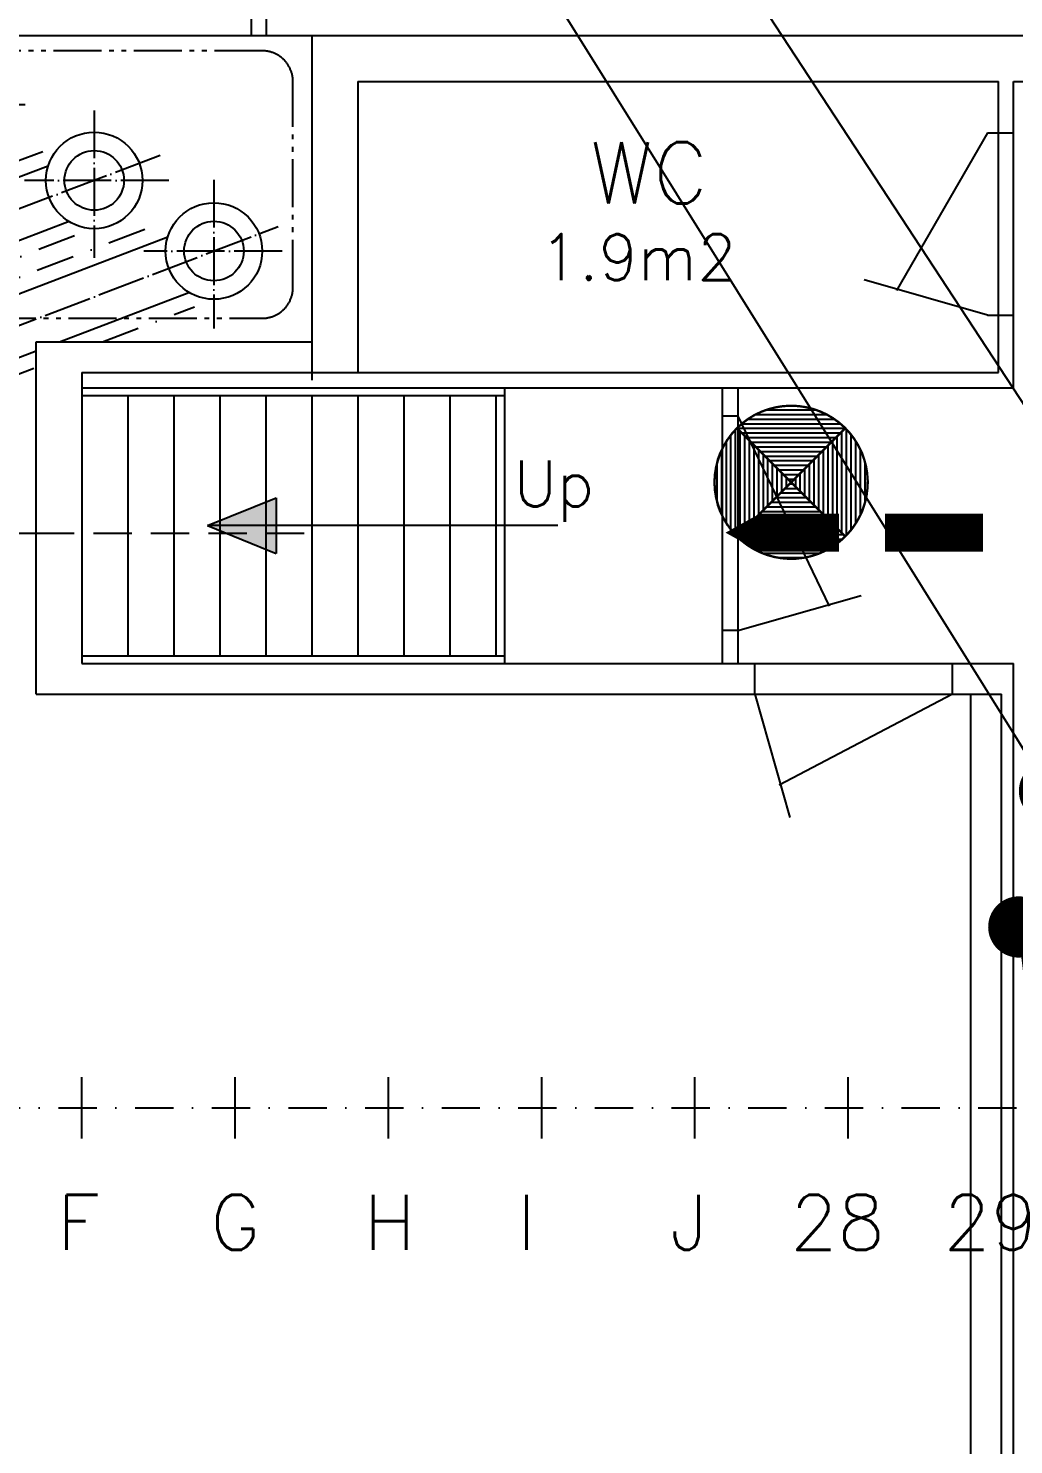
# Model space of a CAD drawing. Header units: millimetres. Extents: x 1084702 to 1166801, y 36632 to 124519.
# Drawn here: x 1108718 to 1111933, y 77457 to 82080 of the extents above; entities that cross this region are included whole.
import ezdxf

# ---------------------------------------------------------------- set-up
doc = ezdxf.new("R2010")
doc.units = ezdxf.units.MM
doc.header["$LTSCALE"] = 250
for name, pattern in [('CENTER', [3, 2.5, -0.25, 0, -0.25]), ('DASHDOT', [1, 0.5, -0.25, 0, -0.25]), ('DASHED', [0.75, 0.5, -0.25]), ('DIVIDE2', [0.625, 0.25, -0.125, 0, -0.125, 0, -0.125]), ('PHANTOM', [2.1, 1.25, -0.2, 0.125, -0.2, 0.125, -0.2]), ('SNT-025', [0.74, 0.4, -0.17, 0, -0.17])]:
    doc.linetypes.add(name, pattern=pattern)
doc.layers.get('0').update_dxf_attribs({"color": 255})
for name, color, linetype in [('%posline', 240, 'Continuous'), ('%symbol', 1, 'Continuous'), ('SAFECO2', 50, 'Continuous'), ('SAFECO3', 80, 'Continuous'), ('SAFECO7', 255, 'Continuous')]:
    doc.layers.add(name, color=color, linetype=linetype)
doc.styles.add('18', font='romans', dxfattribs={"height": 180})
doc.styles.add('ROMANS', font='ROMANS.shx', dxfattribs={"height": 100})
doc.dimstyles.new('dott', dxfattribs={"dimscale": 100, "dimtxt": 150, "dimasz": 0.01, "dimexe": 0.5, "dimexo": 1, "dimgap": 1, "dimtad": 1, "dimdsep": 46, "dimtxsty": 'ROMANS', "dimcen": 1.5, "dimclrd": 1, "dimclre": 1, "dimclrt": 2, "dimazin": 2, "dimtfac": 1, "dimtmove": 2, "dimatfit": 3, "dimldrblk": 'DOT', "dimfxl": 1, "dimtvp": 100, "dimtolj": 1, "dimarcsym": 0})
pattern_1 = [(90, (-22923.392, -82019.804), (-18.095804, 1e-15), [])]

# ---------------------------------------------------------------- blocks, each defined once
blk = doc.blocks.new('A$C64097268')
at = {"color": 210}
for p, q in [((16500, -100), (16500, 100)), ((17000, -100), (17000, 100)), ((17500, -100), (17500, 100)), ((18000, -100), (18000, 100)), ((18500, -100), (18500, 100))]:
    blk.add_line(p, q, dxfattribs=at)
for p, q in [((19000, -100), (19000, 100)), ((19500, -100), (19500, 100))]:
    blk.add_line(p, q)
at = {"linetype": 'DASHDOT'}
blk.add_line((-2084.2, 0), (35128.7, 0), dxfattribs=at)
at = {"color": 210, "style": '18'}
for s, p in [('F', (16419.2, -464.2)), ('G', (16919.2, -464.2)), ('H', (17419.2, -464.2)), ('I', (17919.2, -464.2)), ('J', (18419.2, -464.2))]:
    blk.add_text(s, height=180, dxfattribs=at).set_placement(p)
at = {"style": '18'}
for s, p in [('28', (18810.9, -464.2)), ('29', (19310.9, -464.2))]:
    blk.add_text(s, height=180, dxfattribs=at).set_placement(p)
blk = doc.blocks.new('S.4.22B_SYMB')
at = {"layer": 'SAFECO2'}
h = blk.add_hatch(dxfattribs=at)
h.set_pattern_fill('_USER', color=256, scale=18.095804, style=0, pattern_type=0)
h.set_pattern_definition([(0, (-22923.392, -82019.804), (0, 18.095804), [])])
h.paths.add_polyline_path([(212, 212, 0.414214), (-212, 212), (0, 0)])
h.paths.add_polyline_path([(212, -212), (0, 0), (-212, -212, 0.414214)])
at = {"layer": 'SAFECO7'}
h = blk.add_hatch(dxfattribs=at)
h.set_pattern_fill('_USER', color=256, scale=18.095804, angle=90, style=0, pattern_type=0)
h.set_pattern_definition(pattern_1)
edge = h.paths.add_edge_path()
edge.add_line((0, 0), (-212, 212))
edge.add_arc((0, 0), 299.9, 135, 225)
edge.add_line((-212, -212), (0, 0))
h = blk.add_hatch(dxfattribs=at)
h.set_pattern_fill('_USER', color=256, scale=18.095804, angle=90, style=0, pattern_type=0)
h.set_pattern_definition(pattern_1)
edge = h.paths.add_edge_path()
edge.add_line((0, 0), (212, -212))
edge.add_arc((0, 0), 299.9, 315, 405)
edge.add_line((212, 212), (0, 0))
for p, q in [((0, 0), (-212, 212)), ((-299.9, 0), (-299.9, 0)), ((0, 0), (-212, -212))]:
    blk.add_line(p, q, dxfattribs=at)
at = {"layer": 'SAFECO7', "const_width": 9.05}
blk.add_lwpolyline([(-299.9, 0, 2.414243), (0, 299.9, 0.414213)], format="xyb", close=True, dxfattribs=at)
for points in [[(212, 212), (0, 0), (-212, -212)], [(212, -212), (0, 0), (-212, 212)]]:
    blk.add_lwpolyline(points, dxfattribs=at)
at = {"layer": 'SAFECO7'}
blk.add_circle((0, 0), 299.9, dxfattribs=at)
for start, end in [(135, 225), (315, 45)]:
    blk.add_arc((0, 0), 299.9, start, end, dxfattribs=at)
blk = doc.blocks.new('A.3.2_SYMB')
at = {"layer": 'SAFECO3'}
blk.add_lwpolyline([(0, 0, 0, 360, 0), (-324, 0, 150, 150, 0), (-444, 0, 150, 150, 0)], format="xyseb", dxfattribs=at)
at = {"layer": 'SAFECO3', "const_width": 150}
blk.add_lwpolyline([(-624, 0), (-1008, 0)], dxfattribs=at)
blk = doc.blocks.new('_Dot')
at = {"color": 0, "linetype": 'ByBlock', "lineweight": -2}
blk.add_line((-0.5, 0), (-1, 0), dxfattribs=at)
at = {"color": 0, "linetype": 'ByBlock', "const_width": 0.5}
blk.add_lwpolyline([(-0.25, 0, 1), (0.25, 0, 1)], format="xyb", close=True, dxfattribs=at)
blk = doc.blocks.new('casing')
at = {"linetype": 'CENTER', "ltscale": 0.25}
for p, q in [((563.3, -426.2), (563.3, 215)), ((563.3, -482.2), (563.3, 160.7)), ((1059.9, 137.9), (1059.9, -290.7)), ((212.9, -76.4), (934, -76.4)), ((771.5, -76.4), (384.6, -76.4)), ((1252.9, -76.4), (830.3, -76.4)), ((1477.7, -94.6), (1477.7, -575.9)), ((1692.8, -241.6), (-449.8, -1053)), ((1720.8, -323.1), (1250.7, -323.1)), ((1868.3, -320.8), (1868.3, -806.4)), ((-142.6, -1284.9), (-142.6, -493.3)), ((616.8, -1031.9), (2077.7, -473.5)), ((2090.9, -553.6), (1640, -553.6)), ((1124.7, -1179.5), (565, -619.8)), ((629.7, -1180), (1139.5, -670.2)), ((-232.4, -698), (-52.8, -1172.3)), ((-142.6, -1340.9), (-142.6, -698)), ((1164.4, -1219.2), (709.8, -764.6)), ((1024.7, -785), (751.1, -1058.6)), ((-493.1, -935.1), (228, -935.1))]:
    blk.add_line(p, q, dxfattribs=at)
at = {"linetype": 'Continuous'}
for p, q in [((779.4, 100), (787.8, 100)), ((563.3, 20.7), (935.7, 20.7)), ((563.3, -173.8), (935.8, -173.8)), ((1327.3, -276.3), (-191.2, -851.4)), ((1396, -457.7), (-107.8, -1027.2)), ((-167.4, -568.4), (-167.4, -503.9)), ((-167.4, -503.9), (-142.6, -503.9)), ((-117.9, -503.9), (-142.6, -503.9)), ((-117.9, -568.4), (-117.9, -503.9))]:
    blk.add_line(p, q, dxfattribs=at)
at = {"linetype": 'DASHDOT'}
for p, q in [((563.3, 70.7), (935.7, 70.7)), ((1309.6, -229.5), (-208.9, -804.6)), ((563.3, -223.8), (935.8, -223.8)), ((824.9, -794.8), (1699.7, -460.4)), ((1413.8, -504.5), (-90, -1074)), ((1504.7, -850), (1804.8, -735.4)), ((930, -1069.7), (1287.8, -933))]:
    blk.add_line(p, q, dxfattribs=at)
for p, q in [((842.8, -841.5), (1717.6, -507.2)), ((1230.6, -553.6), (1151.4, -553.6)), ((1364.7, -850), (1787, -688.6)), ((912.1, -1023), (1287.8, -879.4))]:
    blk.add_line(p, q)
for centre, radius in [((1059.9, -76.4), 150), ((1477.7, -323.1), 157.5), ((1868.3, -553.6), 157.5)]:
    blk.add_circle(centre, radius)
at = {"linetype": 'Continuous'}
for centre in [(1059.9, -76.4), (1477.7, -323.1), (1868.3, -553.6)]:
    blk.add_circle(centre, 97.2, dxfattribs=at)
at = {"linetype": 'CENTER', "ltscale": 0.25}
for centre in [(-142.6, -935.1), (877.5, -932.3)]:
    blk.add_circle(centre, 329, dxfattribs=at)
for centre, radius, start, end in [((563.3, -76.4), 329, 147.5701, 32.4299), ((-142.6, -656.1), 141.2, 7.6353, 172.3647)]:
    blk.add_arc(centre, radius, start, end, dxfattribs=at)
at = {"linetype": 'Continuous'}
for centre, radius, start, end in [((563.3, -76.4), 279, 140.7746, 339.5769), ((563.3, -76.4), 279, 20.3777, 39.2254), ((563.3, -76.4), 142.5, 42.9809, 316.9053), ((563.3, -76.4), 97.1, 90, 270), ((-142.6, -656.1), 91.2, 350.5951, 189.4049), ((-142.6, -935.1), 279, 40.7621, 0.0716), ((877.5, -932.3), 279, 38.4713, 97.8312), ((877.5, -932.3), 279, 123.3634, 0.5391), ((-142.6, -935.1), 142.5, 62.8307, 337.0229), ((877.5, -932.3), 142.5, 63.8977, 337.9359), ((-142.6, -935.1), 97, 110.7422, 290.7422), ((877.5, -932.3), 97.1, 110.9168, 290.9168)]:
    blk.add_arc(centre, radius, start, end, dxfattribs=at)
at = {"linetype": 'DIVIDE2'}
blk.add_arc((1137.8, -757.6), 100, 36.5387, 48.2129, dxfattribs=at)
at = {"linetype": 'SNT-025'}
blk.add_arc((877.5, -932.3), 134.1, 110.9168, 290.9168, dxfattribs=at)
blk = doc.blocks.new('Adeck_B4_1')
for p, q in [((89629.6, 42477.8), (92379.6, 42477.8)), ((91879.6, 42477.8), (100334.5, 42477.8)), ((91879.6, 42477.8), (91879.6, 41477.9)), ((92029.6, 42327.8), (94119.6, 42327.8)), ((92029.6, 42327.8), (92029.6, 41377.9)), ((94119.6, 41377.9), (94119.6, 42327.8)), ((94169.6, 42327.8), (95344.6, 42327.8)), ((94169.6, 41327.9), (94169.6, 42327.8)), ((94084.6, 42160.3), (93787.1, 41645)), ((94084.6, 42160.3), (94169.6, 42160.3)), ((94084.6, 41565.3), (93682.2, 41680.3)), ((94084.6, 41565.3), (94169.6, 41565.3)), ((90979.6, 40327.9), (90979.6, 41477.9)), ((90979.6, 41477.9), (91879.6, 41477.9)), ((91129.6, 41377.9), (94119.6, 41377.9)), ((91129.6, 41377.9), (91129.6, 40427.9)), ((91129.6, 41327.9), (94169.6, 41327.9)), ((91129.6, 41302.9), (92509.6, 41302.9)), ((91279.6, 41302.9), (91279.6, 40452.9)), ((91429.6, 41302.9), (91429.6, 40452.9)), ((91579.6, 41302.9), (91579.6, 40452.9)), ((91729.6, 41302.9), (91729.6, 40452.9)), ((91879.6, 41302.9), (91879.6, 40452.9)), ((92029.6, 41302.9), (92029.6, 40452.9)), ((92179.6, 41302.9), (92179.6, 40452.9)), ((92329.6, 41302.9), (92329.6, 40452.9)), ((92479.6, 41302.9), (92479.6, 40452.9)), ((92509.6, 40427.9), (92509.6, 41327.9)), ((93219.6, 40427.9), (93219.6, 41327.9)), ((93269.6, 41327.9), (93269.6, 40427.9)), ((93269.6, 41235.2), (93219.6, 41235.2)), ((93269.6, 41235.2), (93567.1, 40615)), ((91539.5, 40877.9), (91763.3, 40969)), ((91763.3, 40969), (91763.3, 40786.8)), ((92682, 40877.9), (91539.1, 40877.9)), ((91539.5, 40877.9), (91763.3, 40786.8)), ((90129.6, 40852.9), (90979.6, 40852.9)), ((93269.6, 40535.2), (93672, 40650.3)), ((93269.6, 40535.2), (93219.6, 40535.2)), ((91129.6, 40452.9), (92509.6, 40452.9)), ((91129.6, 40427.9), (94169.6, 40427.9)), ((91129.6, 40427.9), (92509.6, 40427.9)), ((93324.6, 40327.9), (93324.6, 40427.9)), ((93969.6, 40327.9), (93969.6, 40427.9)), ((94169.6, 35627.8), (94169.6, 40427.9)), ((90979.6, 40327.9), (94129.6, 40327.9)), ((93324.6, 40327.9), (93439.6, 39925.4)), ((93969.6, 40327.9), (93404.3, 40030.4)), ((94029.6, 35627.8), (94029.6, 40327.9)), ((94129.6, 35477.8), (94129.6, 40327.9))]:
    blk.add_line(p, q)
at = {"linetype": 'DASHED'}
for p in [(91879.6, 41477.9), (90979.6, 40852.9)]:
    blk.add_line(p, (91879.6, 40852.9), dxfattribs=at)
blk.add_lwpolyline([(91731.9, 43735.4, 1), (91681.9, 43735.4), (91681.9, 42477.8), (91731.9, 42477.8)], format="xyb", close=True)
at = {"linetype": 'PHANTOM', "ltscale": 0.5}
blk.add_lwpolyline([(90198, 42327.9), (90198, 41654.9, 0.414214), (90298, 41554.9), (91718, 41554.9, 0.414214), (91818, 41654.9), (91818, 42327.9, 0.414214), (91718, 42427.9), (90298, 42427.9, 0.414214)], format="xyb", close=True, dxfattribs=at)
blk.add_solid([(91763.3, 40969), (91539.5, 40877.9), (91763.3, 40786.8)])
blk.add_blockref('casing', (89691.8, 42327.9))
at = {"style": '18'}
for s, height, p in [('WC', 200, (92787.2, 41929.7)), ('1.9m2', 150, (92622.7, 41679.4)), ('Up', 150, (92537.8, 40940.6))]:
    blk.add_text(s, height=height, dxfattribs=at).set_placement(p)

msp = doc.modelspace()

# ---------------------------------------------------------------- block references
at = {"layer": '%symbol', "xscale": 0.8333333333329453, "yscale": 0.8333333333329453, "zscale": 0.8333333333329453}
msp.add_blockref('S.4.22B_SYMB', (1111206.5, 80598.4), dxfattribs=at)
at = {"layer": '%symbol', "xscale": 0.8333333333329453, "yscale": 0.8333333333329453, "zscale": 0.8333333333329453, "rotation": 180}
msp.add_blockref('A.3.2_SYMB', (1110992.5, 80433.9), dxfattribs=at)
for name, p in [('Adeck_B4_1', (1017763, 39579)), ('A$C64097268', (1092392.6, 78556.8))]:
    msp.add_blockref(name, p)

# ---------------------------------------------------------------- leaders
at = {"layer": '%posline', "linetype": 'ByBlock'}
for points in [[(1112049.6, 79590.6), (1109188.6, 84175.1)], [(1112959.1, 79335.4), (1109784.5, 84181.9)], [(1113003.3, 80261.5), (1110855.4, 84181.9)], [(1111949.4, 79146.8), (1112667.5, 72931.8)]]:
    msp.add_leader(points, dimstyle='dott', override={"dimasz": 2, "dimgap": 1, "dimtad": 0, "dimclrd": 256}, dxfattribs=at)

doc.saveas('drawing.dxf')
